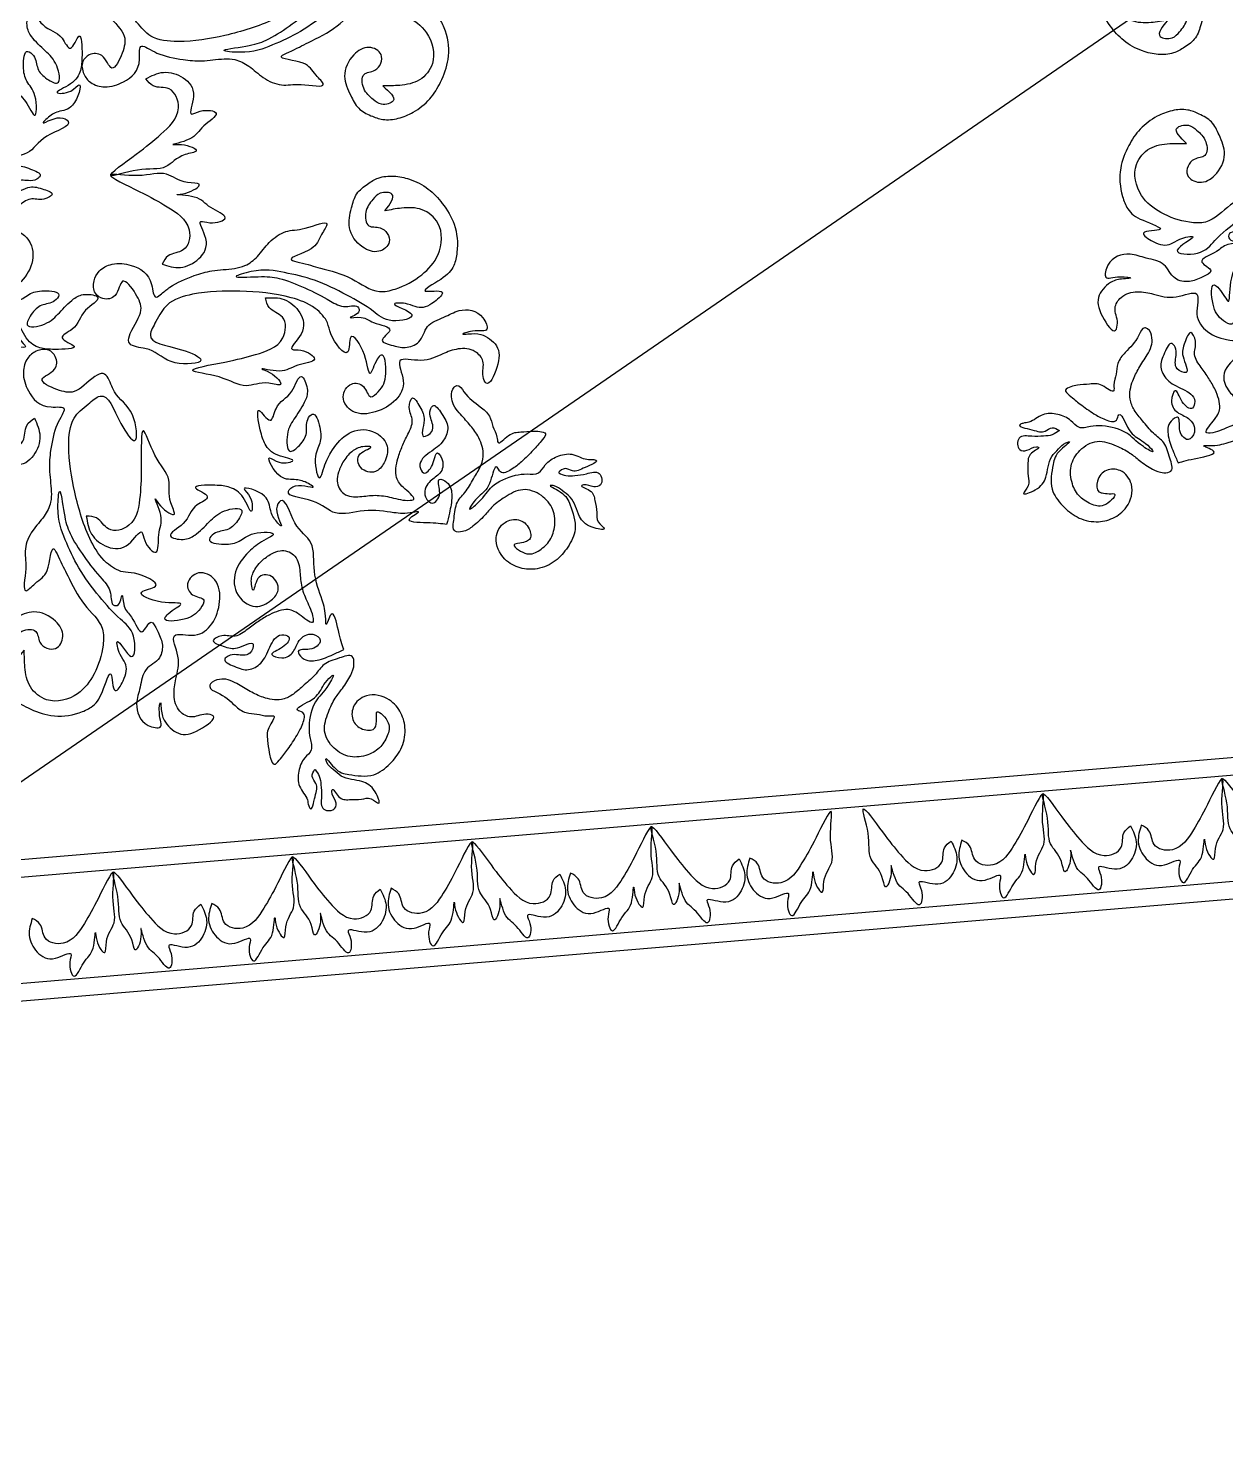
# Model space of a CAD drawing. Header units: millimetres. Extents: x 32582 to 41721, y -247935 to -234947.
# Drawn here: x 39917.1 to 39985, y -247150.4 to -247070.1 of the extents above; entities that cross this region are included whole.
import ezdxf

# ---------------------------------------------------------------- set-up
doc = ezdxf.new("R2010")
doc.units = ezdxf.units.MM
doc.header["$LTSCALE"] = 300
doc.header["$MEASUREMENT"] = 0
doc.layers.add('I-LINE-01', color=1, linetype='Continuous')
doc.layers.add('ID-facade', color=1, linetype='Continuous')

# ---------------------------------------------------------------- blocks, each defined once
blk = doc.blocks.new('arabesque3')
at = {"layer": 'I-LINE-01', "ltscale": 1100}
for points in [[(-388.1, 610.6), (-392.2, 617.5), (-393.7, 626.4), (-393.8, 638.6), (-395.9, 651.7), (-407.4, 651), (-408.3, 643.8), (-404.7, 633.7), (-405, 632), (-411.3, 638.9), (-422.5, 642.6), (-434.9, 642.5), (-444.9, 642.4), (-452.7, 647.1), (-449.2, 635.2), (-436, 624.3), (-414.8, 618), (-406.7, 611.1), (-400.5, 603.6), (-399.5, 600.1), (-407.7, 608.8), (-422.8, 616.7), (-448.4, 617.6), (-465.3, 607), (-477, 592.1), (-482, 572.2), (-478.3, 555.1), (-466.7, 541.1), (-443.3, 536), (-429.3, 547.6), (-429.1, 561.7), (-440, 570.9), (-451, 569.4), (-452.5, 564.8), (-453.1, 556.7), (-453.2, 553.7), (-464, 562.5), (-464.2, 576.4), (-456.4, 588.8), (-442.9, 596.9), (-424.6, 598.2), (-408.3, 589), (-399.1, 571.1), (-403.6, 551.8), (-411.1, 537.5), (-418.8, 527.7), (-427.7, 514.2), (-431.4, 502.6), (-429.8, 495.2), (-416.6, 496.3), (-400.6, 502.5), (-390.7, 513.2), (-377.9, 524.3), (-366.7, 533), (-355.6, 537.2), (-336.7, 534.5), (-323.7, 528.1), (-310, 519.6), (-301.1, 515.3), (-292.4, 514.7), (-283, 519.1), (-282, 521.9), (-289.5, 528.1), (-307.5, 542.1), (-318.8, 549.8), (-329.7, 551.6), (-341.2, 553.8), (-346.9, 554), (-341.6, 566), (-340, 579), (-341.3, 591.6), (-342.8, 598.4), (-346.1, 603.9), (-351.4, 599.9), (-360.7, 588.6), (-370.5, 574.6), (-376.7, 562.8), (-377.1, 551.4), (-371.8, 548.8), (-384.5, 539.8), (-393, 533.4), (-403.1, 519.2), (-409.6, 513.7), (-404.6, 523.6), (-390.7, 540.6), (-383.2, 566.1), (-383.9, 578.3), (-384.6, 590.2), (-377.8, 598.2), (-371.3, 611.8), (-371.5, 627.2), (-379.2, 641.6), (-380.4, 647.8), (-381.8, 650.7), (-387.2, 638.5), (-388.5, 624.8), (-385, 617.7), (-387.8, 610.2)], [(-92, 478.7), (-92.1, 496.1), (-97.2, 516.7), (-113.5, 530.4), (-145.6, 525.2), (-163.2, 505.3), (-173.3, 475.8), (-173.1, 459.3), (-155.3, 433.3), (-139.1, 403.3), (-129.7, 382.9), (-125.7, 375.1), (-117.9, 397.3), (-105.1, 410.3), (-95.6, 417.4), (-96, 394.7), (-96.2, 374.3), (-104.3, 355.7), (-116.5, 341.2), (-123.6, 327), (-124.7, 316), (-123.4, 292.6), (-125.2, 273.8), (-132.8, 246.9), (-138.1, 237.3), (-140.5, 231.4), (-127, 228.8), (-104.1, 211.5), (-99.5, 192.1), (-104.5, 177.7), (-113.5, 170.9), (-126.3, 170.2), (-132.9, 177), (-131.8, 190), (-118.7, 200), (-133.6, 211), (-151.1, 213.7), (-173.1, 198.8), (-181.7, 196), (-190.2, 209.3), (-192.8, 215.2), (-210.6, 239.4), (-212.3, 266), (-198.4, 247.9), (-177.8, 219), (-165.3, 226.9), (-150.5, 241), (-144, 268.8), (-148.9, 317.5), (-164.3, 368.6), (-179.4, 391), (-196.2, 401), (-207.8, 402.7), (-229.1, 416.7), (-214.8, 422.3), (-234.8, 433.2), (-254.8, 436), (-241.5, 445.5), (-237.9, 450.1), (-257.6, 451.6), (-274.8, 440.9), (-278.5, 432.6), (-267.1, 426.7), (-262.4, 415.1), (-274, 404.4), (-290.4, 411.8), (-294.8, 434.4), (-286, 457.3), (-268, 468.3), (-247.2, 468.4), (-250.2, 489.6), (-247.3, 512.9), (-245, 529.5), (-250.6, 546.4), (-261.6, 552.6), (-277.2, 550.2), (-284.6, 552.1), (-270.3, 565.7), (-248.3, 569), (-234.1, 555.1), (-231.3, 542), (-230.8, 536.9), (-229.3, 547.2), (-229.8, 562.1), (-217.4, 559.9), (-206.2, 537.2), (-210.2, 520.4), (-217, 502.3), (-231, 490.7), (-234.3, 476), (-229.5, 462.2), (-223.5, 453.7), (-214.5, 463), (-203.6, 447.9), (-196.3, 436.3), (-194.5, 425.1), (-189.2, 435.3), (-186.3, 435.3), (-182.6, 422.5), (-174.3, 407.9), (-156.5, 383.9), (-142.7, 359.8), (-137.2, 338.7), (-133.2, 316.1), (-131, 332.3), (-137.6, 366.2), (-150.6, 395.3), (-171.1, 425.6), (-192, 449.6), (-205, 467.6), (-202.1, 488.4), (-188.2, 472.4), (-190.6, 485.9), (-195.6, 495.1), (-193, 513.3), (-184.5, 523.1), (-180.5, 506), (-171.2, 523.8), (-159.3, 539.4), (-146.6, 544.9), (-117.4, 546.8), (-94.2, 538.3), (-77.2, 526.6), (-64, 509.1), (-58.2, 493.6), (-57.5, 477.6), (-61.7, 465.5), (-69.8, 453.1), (-83.2, 445.3), (-103.1, 439.6), (-125.1, 449.8), (-132.1, 465.6), (-124.4, 477.8), (-108.4, 470.9), (-104.5, 459.7), (-90.2, 459), (-78.3, 468.3), (-73.2, 476.9), (-76.2, 488.8), (-92, 478.7)], [(-421.4, 487.7), (-410.2, 492.5), (-393.6, 497.9), (-378.3, 495), (-374.4, 488.2), (-386.1, 486.4), (-393.9, 483.3), (-397.4, 477.5), (-389.8, 471), (-375.6, 477.2), (-369, 488.5), (-357.3, 494.5), (-347, 490.7), (-358.3, 483.5), (-364.9, 472.9), (-357.9, 470.6), (-345.3, 482.9), (-335.3, 499.2), (-322.6, 505.5), (-307.7, 501.6), (-298.4, 493.9), (-301.9, 490.9), (-310.7, 489.8), (-324.2, 488.6), (-328.1, 479.5), (-311.8, 482.7), (-297.1, 480.6), (-287, 474.6), (-296, 469.9), (-309.7, 470.7), (-323, 463.8), (-334.3, 456.1), (-345.9, 449.6), (-365.2, 444.9), (-378.3, 451.6), (-390.6, 458), (-390.6, 454.8), (-384.6, 436.3), (-379.6, 420.1), (-378.3, 404.2), (-372.5, 388.6), (-358.7, 383.9), (-349.8, 386.9), (-339.3, 394), (-330.4, 405.5), (-328.2, 417.8), (-329.6, 423.9), (-334.9, 412), (-348.9, 410.2), (-355.4, 424.4), (-348, 434.7), (-331.8, 440.6), (-312.6, 425.6), (-313.3, 401.5), (-328.3, 382.5), (-344.7, 371.6), (-352.1, 367.2), (-332.4, 365.4), (-316.9, 372.7), (-300.9, 375.5), (-286.1, 370), (-290.9, 364.5), (-304.4, 360.8), (-315.8, 351.7), (-320.4, 341.4), (-302.7, 341.2), (-286.6, 352.1), (-271.1, 365.3), (-259.2, 369.3), (-246.2, 365.4), (-259.5, 353), (-274.6, 334.1), (-285.3, 326), (-273.5, 316.7), (-293.3, 314.5), (-308.8, 317.1), (-322.3, 328.1), (-330.2, 342.4), (-329.5, 328.2), (-323.5, 319.2), (-344.2, 327.1), (-350.2, 342.5), (-356.2, 354.2), (-360.2, 358.4), (-356.3, 340.6), (-360.7, 332.6), (-374.7, 355.5), (-390.7, 376.8), (-393.4, 406.2), (-400.5, 436.2), (-403.6, 455.7), (-403.8, 461.2), (-409.2, 451.2), (-416.3, 467.9), (-421.4, 487.7)], [(-648.2, 312.1), (-655.6, 315.2), (-664.7, 315.4), (-676.7, 313.9), (-690, 314.1), (-690.9, 325.7), (-683.8, 327.5), (-673.4, 325.4), (-671.7, 325.9), (-679.4, 331.1), (-684.6, 341.8), (-686.2, 354.1), (-687.5, 363.9), (-693.2, 371), (-680.9, 369.2), (-668.3, 357.6), (-659.2, 337.5), (-651.2, 330.5), (-643, 325.4), (-639.4, 324.8), (-649.1, 331.7), (-659, 345.7), (-663.4, 370.8), (-655.2, 389), (-642, 402.7), (-623.1, 410.3), (-605.6, 409), (-590.2, 399.5), (-581.9, 377), (-591.4, 361.5), (-605.4, 359.4), (-616, 368.9), (-616, 380), (-611.6, 382.2), (-603.7, 383.8), (-600.8, 384.3), (-610.9, 393.9), (-624.7, 392.1), (-636, 382.7), (-642.1, 368.2), (-640.9, 349.9), (-629.6, 335.1), (-610.6, 328.4), (-592.1, 335.5), (-578.9, 344.9), (-570.3, 353.8), (-558.1, 364.5), (-547.2, 369.8), (-539.6, 369.1), (-538.9, 356), (-542.9, 339.3), (-552.1, 328), (-561.4, 313.8), (-568.4, 301.5), (-571, 289.9), (-565.8, 271.5), (-557.7, 259.5), (-547.4, 247.2), (-541.9, 238.9), (-540.1, 230.4), (-543.2, 220.5), (-545.9, 219.1), (-553, 225.7), (-569.4, 241.6), (-578.5, 251.7), (-581.8, 262.3), (-585.6, 273.3), (-586.6, 279), (-597.6, 272.1), (-610.4, 268.8), (-623, 268.3), (-629.9, 268.9), (-635.8, 271.4), (-632.6, 277.2), (-622.7, 287.9), (-610.1, 299.6), (-599.3, 307.3), (-588.1, 309.3), (-584.8, 304.3), (-577.6, 318.2), (-572.4, 327.4), (-559.7, 339.5), (-555.2, 346.6), (-564.3, 340.3), (-579.3, 324.2), (-603.5, 313.3), (-615.6, 312.3), (-627.5, 311.4), (-634.6, 303.5), (-647.1, 295.3), (-662.4, 293.4), (-677.7, 299), (-684, 299.4), (-687.1, 300.3), (-675.7, 307.3), (-662.3, 310.5), (-654.8, 308), (-647.8, 311.9)], [(-160, 342.5), (-170.5, 344.6), (-182.5, 356.3), (-203.7, 353.1), (-216, 322.6), (-218.3, 289.9), (-221.4, 256), (-232.6, 281.7), (-246.2, 307.9), (-247.4, 331.1), (-250.8, 342.9), (-236.8, 334.1), (-231.7, 326.7), (-236.8, 343.8), (-234.1, 363.8), (-230.7, 381.7), (-219.5, 369.4), (-216.8, 360.6), (-202.8, 372.4), (-181.1, 374.7), (-164.9, 361.1), (-160, 342.5)], [(-531.1, 361.8), (-534.3, 350.2), (-537.3, 332.9), (-532.3, 318.2), (-525.1, 315.2), (-524.9, 327.1), (-522.9, 335.3), (-517.7, 339.5), (-510.2, 332.9), (-514.3, 318), (-524.7, 309.9), (-529, 297.4), (-523.8, 287.8), (-518.2, 299.9), (-508.7, 307.9), (-505.4, 301.4), (-515.8, 287.2), (-530.6, 275), (-535.2, 261.6), (-529.2, 247.4), (-520.4, 239.1), (-517.8, 243.1), (-518, 251.9), (-518.6, 265.5), (-510.2, 270.6), (-511, 253.9), (-507, 239.7), (-499.7, 230.5), (-496.2, 240.1), (-498.9, 253.6), (-493.9, 267.7), (-487.8, 279.9), (-482.9, 292.3), (-480.9, 312.1), (-489.4, 324.2), (-497.4, 335.4), (-494.2, 335.9), (-475, 332.5), (-458.4, 329.7), (-442.5, 330.6), (-426.1, 327), (-419.6, 314), (-421.4, 304.8), (-427, 293.3), (-437.1, 283), (-449.1, 279.1), (-455.3, 279.7), (-444.2, 286.6), (-444.4, 300.7), (-459.3, 305.2), (-468.5, 296.5), (-472.1, 279.5), (-454.6, 262.6), (-430.8, 266.5), (-414.1, 284.1), (-405.6, 301.8), (-402.2, 309.7), (-397.7, 290.5), (-402.8, 274.1), (-403.4, 257.8), (-396, 244), (-391.1, 249.4), (-389.3, 263.3), (-381.8, 275.9), (-372.3, 281.8), (-369.7, 264.3), (-378.3, 246.9), (-389.2, 229.8), (-391.5, 217.4), (-385.9, 205), (-375.5, 219.9), (-358.8, 237.5), (-352.3, 249.2), (-341.4, 238.8), (-341.9, 258.7), (-346.6, 273.7), (-359.4, 285.5), (-374.6, 291.4), (-360.5, 292.7), (-350.7, 288), (-361.4, 307.4), (-377.4, 311.2), (-389.9, 315.6), (-394.6, 318.9), (-376.4, 317.6), (-369.1, 322.9), (-393.7, 333.7), (-417, 346.7), (-446.5, 345.3), (-477.2, 348.2), (-496.9, 348.6), (-502.4, 348), (-493.2, 354.8), (-510.7, 359.6), (-531.1, 361.8)], [(-109.5, 239.9), (-101.4, 247), (-97, 263.1), (-77, 271), (-51.1, 250.8), (-32.6, 223.7), (-12.9, 196), (-16.2, 223.8), (-17.6, 253.3), (-28.2, 274), (-31.2, 285.8), (-38.9, 271.3), (-39.6, 262.2), (-43.8, 279.6), (-56.2, 295.5), (-68.1, 309.3), (-71.6, 293), (-69.5, 284), (-87.5, 287.3), (-107.4, 278.3), (-114.6, 258.4), (-109.5, 239.9)], [(-477.1, 36.8), (-494.3, 34.5), (-515.4, 36.8), (-531.2, 51), (-530.5, 83.5), (-513.1, 103.7), (-485.3, 117.7), (-468.9, 119.8), (-440.8, 105.8), (-408.8, 93.8), (-387.3, 87.3), (-379.1, 84.4), (-400, 73.6), (-411.1, 59.1), (-416.8, 48.7), (-394.4, 52.3), (-374.2, 55.2), (-356.9, 65.8), (-344.2, 79.9), (-331.1, 88.9), (-320.4, 91.5), (-296.9, 93.4), (-278.6, 97.8), (-253, 109), (-244.2, 115.5), (-238.7, 118.7), (-234.3, 105.7), (-214, 85.4), (-194.2, 83.5), (-180.6, 90.4), (-175.1, 100.2), (-176.1, 113), (-183.8, 118.7), (-196.5, 115.7), (-204.6, 101.4), (-217.6, 114.7), (-222.6, 131.6), (-210.9, 155.4), (-209.2, 164.4), (-223.6, 171), (-229.8, 172.7), (-256.2, 187), (-282.8, 185.1), (-263, 173.8), (-231.5, 157.4), (-237.7, 143.9), (-249.6, 127.3), (-276.3, 117), (-325.1, 115.2), (-377.9, 123.5), (-402.2, 135.3), (-414.4, 150.6), (-417.6, 161.9), (-434.4, 181.1), (-438, 166.1), (-451.5, 184.5), (-457, 203.9), (-464.7, 189.5), (-468.7, 185.3), (-472.9, 204.6), (-464.6, 223.1), (-456.9, 227.9), (-449.5, 217.3), (-437.3, 214.3), (-428.4, 227.3), (-437.9, 242.5), (-461, 243.7), (-482.4, 231.9), (-490.8, 212.5), (-488, 192), (-509.5, 192), (-532.2, 186), (-548.3, 181.4), (-565.8, 184.7), (-573.5, 194.7), (-573.2, 210.5), (-576.1, 217.5), (-587.6, 201.6), (-587.8, 179.3), (-572.2, 167.2), (-558.8, 166.2), (-553.6, 166.3), (-563.7, 163.5), (-578.5, 161.9), (-574.7, 149.9), (-550.6, 141.9), (-534.5, 148.2), (-517.5, 157.4), (-508, 172.8), (-493.8, 178.2), (-479.5, 175.3), (-470.3, 170.5), (-478.3, 160.3), (-461.8, 151.5), (-449.3, 145.9), (-437.9, 145.7), (-447.4, 139.1), (-447, 136.1), (-433.8, 134.2), (-418.1, 128.1), (-392, 113.7), (-366.1, 103.3), (-344.5, 100.8), (-321.6, 99.9), (-337.3, 95.4), (-371.8, 97.4), (-402.4, 106.2), (-435.2, 122.5), (-461.9, 139.9), (-481.5, 150.3), (-501.7, 144.5), (-484, 133), (-497.6, 133.5), (-507.4, 137.2), (-525.2, 132.2), (-533.7, 122.3), (-516.2, 120.7), (-532.5, 109.1), (-546.4, 95.1), (-550, 81.9), (-547.9, 52.7), (-536.4, 30.8), (-522.4, 15.6), (-503.3, 4.9), (-487.2, 1.3), (-471.2, 2.8), (-459.9, 8.6), (-448.7, 18.3), (-442.7, 32.7), (-439.9, 53.1), (-453, 73.5), (-469.5, 78.3), (-480.6, 69), (-471.5, 54.1), (-460, 51.7), (-457.3, 37.7), (-464.9, 24.6), (-472.7, 18.5), (-484.8, 19.8), (-477.1, 36.8)], [(-351.4, 122.8), (-354.9, 133), (-368.1, 143.2), (-367.9, 164.7), (-339.4, 181), (-307.3, 187.8), (-274.1, 195.5), (-301.1, 203), (-328.9, 212.9), (-352.1, 210.9), (-364.2, 212.7), (-353.7, 200.1), (-345.5, 196), (-363.2, 198.7), (-382.6, 193.3), (-399.9, 187.5), (-386.2, 178), (-377.1, 176.6), (-386.9, 161.2), (-386.2, 139.3), (-370.5, 125.1), (-351.4, 122.8)], [(-245.7, 85), (-252.3, 76.5), (-268, 71), (-274.7, 50.5), (-252.8, 26), (-224.5, 9.4), (-195.5, -8.5), (-223.5, -7), (-253, -7.6), (-274.4, 1.7), (-286.4, 3.8), (-272.4, 12.5), (-263.4, 13.7), (-281, 16.8), (-297.7, 28.1), (-312.2, 39.1), (-296.2, 43.7), (-287.1, 42.2), (-291.6, 59.9), (-283.9, 80.4), (-264.6, 88.9), (-245.7, 85)], [(-234.6, -106.6), (-242.1, -99), (-258.4, -95.4), (-267.4, -75.8), (-248.5, -48.9), (-222.3, -29.1), (-195.6, -8), (-223.2, -12.7), (-252.6, -15.5), (-272.7, -27.2), (-284.4, -30.7), (-269.5, -37.7), (-260.4, -37.9), (-277.5, -43), (-292.9, -56.2), (-306, -68.8), (-289.6, -71.5), (-280.7, -68.9), (-283.1, -87), (-273.1, -106.5), (-252.9, -112.7), (-234.6, -106.6)], [(-478.7, -92), (-496.1, -92.1), (-516.7, -97.2), (-530.4, -113.5), (-525.2, -145.6), (-505.3, -163.2), (-475.8, -173.3), (-459.3, -173.1), (-433.3, -155.3), (-403.3, -139.1), (-382.9, -129.7), (-375.1, -125.7), (-397.3, -117.9), (-410.3, -105.1), (-417.4, -95.6), (-394.7, -96), (-374.3, -96.2), (-355.7, -104.3), (-341.2, -116.5), (-327, -123.6), (-316, -124.7), (-292.6, -123.4), (-273.8, -125.2), (-246.9, -132.8), (-237.3, -138.1), (-231.4, -140.5), (-228.8, -127), (-211.5, -104.1), (-192.1, -99.5), (-177.7, -104.5), (-170.9, -113.5), (-170.2, -126.3), (-177, -132.9), (-190, -131.8), (-200, -118.7), (-211, -133.6), (-213.7, -151.1), (-198.8, -173.1), (-196, -181.7), (-209.3, -190.2), (-215.2, -192.8), (-239.4, -210.6), (-266, -212.3), (-247.9, -198.4), (-219, -177.8), (-226.9, -165.3), (-241, -150.5), (-268.8, -144), (-317.5, -148.9), (-368.6, -164.3), (-391, -179.4), (-401, -196.2), (-402.7, -207.8), (-416.7, -229.1), (-422.3, -214.8), (-433.2, -234.8), (-436, -254.8), (-445.5, -241.5), (-450.1, -237.9), (-451.6, -257.6), (-440.9, -274.8), (-432.6, -278.5), (-426.7, -267.1), (-415.1, -262.4), (-404.4, -274), (-411.8, -290.4), (-434.4, -294.8), (-457.3, -286), (-468.3, -268), (-468.4, -247.2), (-489.6, -250.2), (-512.9, -247.3), (-529.5, -245), (-546.4, -250.6), (-552.6, -261.6), (-550.2, -277.2), (-552.1, -284.6), (-565.7, -270.3), (-569, -248.3), (-555.1, -234.1), (-542, -231.3), (-536.9, -230.8), (-547.2, -229.3), (-562.1, -229.8), (-559.9, -217.4), (-537.2, -206.2), (-520.4, -210.2), (-502.3, -217), (-490.7, -231), (-476, -234.3), (-462.2, -229.5), (-453.7, -223.5), (-463, -214.5), (-447.9, -203.6), (-436.3, -196.3), (-425.1, -194.5), (-435.3, -189.2), (-435.3, -186.3), (-422.5, -182.6), (-407.9, -174.3), (-383.9, -156.5), (-359.8, -142.7), (-338.7, -137.2), (-316.1, -133.2), (-332.3, -131), (-366.2, -137.6), (-395.3, -150.6), (-425.6, -171.1), (-449.6, -192), (-467.6, -205), (-488.4, -202.1), (-472.4, -188.2), (-485.9, -190.6), (-495.1, -195.6), (-513.3, -193), (-523.1, -184.5), (-506, -180.5), (-523.8, -171.2), (-539.4, -159.3), (-544.9, -146.6), (-546.8, -117.4), (-538.3, -94.2), (-526.6, -77.2), (-509.1, -64), (-493.6, -58.2), (-477.6, -57.5), (-465.5, -61.7), (-453.1, -69.8), (-445.3, -83.2), (-439.6, -103.1), (-449.8, -125.1), (-465.6, -132.1), (-477.8, -124.4), (-470.9, -108.4), (-459.7, -104.5), (-459, -90.2), (-468.3, -78.3), (-476.9, -73.2), (-488.8, -76.2), (-478.7, -92)]]:
    blk.add_spline(points, degree=3, dxfattribs=at)
for points, knots in [([(-16.4, -7.4), (-20, -8.8), (-28.5, -11.8), (-40.8, -12.5), (-50.6, 1.1), (-35.3, -0.6), (-27.9, 2.5), (-21.7, 10.8), (-34.4, 19.1), (-47.3, 10.7), (-51, -3), (-61.7, -10.9), (-80.3, -4.5), (-62.2, 0.7), (-52.7, 13.4), (-68.8, 17.5), (-77.1, 1.7), (-82.7, -13.5), (-99, -22.8), (-110.4, -18.2), (-126.2, -11.6), (-118, -5), (-109.2, -4.8), (-96.9, -7.8), (-89.7, 11.9), (-111.3, -0.9), (-121.5, 2.8), (-139.9, 8.7), (-123.5, 16.7), (-111.7, 11.3), (-99, 21.1), (-88.1, 29.3), (-75.1, 37.4), (-57.8, 43.7), (-46, 37.1), (-30.9, 24.3), (-32.2, 38.4), (-38, 49.2), (-44.5, 66.1), (-44.8, 82.3), (-48.8, 99.2), (-64.2, 103.7), (-75.5, 98.5), (-85.5, 91.6), (-94, 80.3), (-96.1, 70.6), (-92.6, 55.7), (-90.9, 78.3), (-72.1, 78), (-64.7, 61.6), (-75.3, 49), (-93.2, 40.5), (-114.7, 57.7), (-113, 84.4), (-96.9, 102.6), (-84.8, 111.7), (-65.2, 121.2), (-95.3, 122.3), (-106.7, 111), (-121.3, 107.7), (-142.8, 110.5), (-132.1, 122.6), (-119.5, 122), (-110, 130.9), (-100.2, 148), (-126.5, 144.1), (-138.2, 132.1), (-151.2, 118.7), (-164.3, 112.2), (-186.7, 117), (-158.5, 131.3), (-158.8, 148), (-132.3, 157.8), (-164.3, 169.6), (-131.4, 170), (-116.9, 168.3), (-102.9, 160.4), (-94.1, 134.3), (-93.3, 157.2), (-110.2, 170.6), (-77, 161.4), (-76.4, 143.7), (-71.4, 134.1), (-59.9, 122.3), (-73, 142.9), (-60.8, 161.6), (-52.4, 125.2), (-28.7, 112.4), (-32.7, 79.5), (-22.9, 53.3), (-18.3, 38.7), (-18.8, 21), (-14.5, 36.4), (-11.9, 37.1), (-11.3, 36.7)], [9.002268, 9.002268, 9.002268, 9.002268, 14.795131, 22.552283, 26.461071, 32.387657, 36.609525, 39.954395, 44.930461, 52.663862, 59.213008, 65.821167, 71.29339, 77.971128, 84.193841, 87.852039, 96.65929, 106.216164, 113.320593, 121.014608, 127.066217, 129.409926, 133.83233, 140.645066, 145.549744, 153.866031, 161.281624, 167.125502, 172.219184, 179.076734, 186.565919, 193.404788, 200.070203, 209.993669, 217.371611, 224.279923, 225.86843, 235.613413, 244.053991, 252.020914, 260.382988, 267.663377, 272.34352, 278.70703, 285.950628, 292.243528, 295.372221, 301.913045, 308.987077, 316.779915, 323.110083, 331.753979, 343.934947, 355.999678, 368.122508, 377.945166, 382.2617, 392.159854, 400.760934, 408.879554, 416.732041, 420.374282, 427.369487, 434.667921, 440.28729, 449.125009, 458.827873, 469.014942, 475.316222, 482.112306, 491.224407, 503.354831, 510.028066, 517.582209, 527.55788, 535.426857, 544.098106, 552.275667, 559.367822, 564.778065, 575.84425, 584.09177, 590.699649, 593.575978, 602.671684, 607.21962, 620.649316, 633.970216, 648.73498, 664.168462, 674.044155, 676.776293, 682.44553, 684.243491, 684.243491, 684.243491, 684.243491]), ([(7.4, -16.4), (8.8, -20), (11.8, -28.5), (12.5, -40.8), (-1.1, -50.6), (0.6, -35.3), (-2.5, -27.9), (-10.8, -21.7), (-19.1, -34.4), (-10.7, -47.3), (3, -51), (10.9, -61.7), (4.5, -80.3), (-0.7, -62.2), (-13.4, -52.7), (-17.5, -68.8), (-1.7, -77.1), (13.5, -82.7), (22.8, -99), (18.2, -110.4), (11.6, -126.2), (5, -118), (4.8, -109.2), (7.8, -96.9), (-11.9, -89.7), (0.9, -111.3), (-2.8, -121.5), (-8.7, -139.9), (-16.7, -123.5), (-11.3, -111.7), (-21.1, -99), (-29.3, -88.1), (-37.4, -75.1), (-43.7, -57.8), (-37.1, -46), (-24.3, -30.9), (-38.4, -32.2), (-49.2, -38), (-66.1, -44.5), (-82.3, -44.8), (-99.2, -48.8), (-103.7, -64.2), (-98.5, -75.5), (-91.6, -85.5), (-80.3, -94), (-70.6, -96.1), (-55.7, -92.6), (-78.3, -90.9), (-78, -72.1), (-61.6, -64.7), (-49, -75.3), (-40.5, -93.2), (-57.7, -114.7), (-84.4, -113), (-102.6, -96.9), (-111.7, -84.8), (-121.2, -65.2), (-122.3, -95.3), (-111, -106.7), (-107.7, -121.3), (-110.5, -142.8), (-122.6, -132.1), (-122, -119.5), (-130.9, -110), (-148, -100.2), (-144.1, -126.5), (-132.1, -138.2), (-118.7, -151.2), (-112.2, -164.3), (-117, -186.7), (-131.3, -158.5), (-148, -158.8), (-157.8, -132.3), (-169.6, -164.3), (-170, -131.4), (-168.3, -116.9), (-160.4, -102.9), (-134.3, -94.1), (-157.2, -93.3), (-170.6, -110.2), (-161.4, -77), (-143.7, -76.4), (-134.1, -71.4), (-122.3, -59.9), (-142.9, -73), (-161.6, -60.8), (-125.2, -52.4), (-112.4, -28.7), (-79.5, -32.7), (-53.3, -22.9), (-38.7, -18.3), (-21, -18.8), (-36.4, -14.5), (-37.1, -11.9), (-36.7, -11.3)], [710.738545, 710.738545, 710.738545, 710.738545, 716.531408, 724.28856, 728.197348, 734.123934, 738.345802, 741.690672, 746.666738, 754.400139, 760.949285, 767.557444, 773.029667, 779.707404, 785.930118, 789.588316, 798.395567, 807.952441, 815.05687, 822.750885, 828.802494, 831.146203, 835.568607, 842.381343, 847.286021, 855.602308, 863.017901, 868.861779, 873.955461, 880.813011, 888.302196, 895.141065, 901.80648, 911.729946, 919.107888, 926.0162, 927.604707, 937.34969, 945.790268, 953.75719, 962.119265, 969.399654, 974.079797, 980.443307, 987.686905, 993.979805, 997.108498, 1003.649322, 1010.723354, 1018.516192, 1024.84636, 1033.490256, 1045.671224, 1057.735955, 1069.858785, 1079.681443, 1083.997977, 1093.896131, 1102.497211, 1110.615831, 1118.468318, 1122.110559, 1129.105764, 1136.404198, 1142.023567, 1150.861286, 1160.56415, 1170.751219, 1177.052498, 1183.848583, 1192.960683, 1205.091108, 1211.764343, 1219.318486, 1229.294157, 1237.163134, 1245.834383, 1254.011944, 1261.104099, 1266.514342, 1277.580527, 1285.828047, 1292.435926, 1295.312255, 1304.407961, 1308.955897, 1322.385593, 1335.706493, 1350.471257, 1365.904739, 1375.780432, 1378.51257, 1384.181807, 1385.979768, 1385.979768, 1385.979768, 1385.979768])]:
    blk.add_open_spline(points, degree=3, knots=knots, dxfattribs=at)
blk = doc.blocks.new('A$C5AD66E58')
at = {"layer": 'I-LINE-01'}
for points in [[(0, 3800), (0, 0), (3800, 0), (3800, 3800)], [(20, 3780), (20, 20), (3780, 20), (3780, 3780)], [(140, 3660), (140.1, 140), (3660, 140), (3660, 3660)], [(160, 3640), (160.1, 160), (3640, 160), (3640, 3640)]]:
    blk.add_lwpolyline(points, close=True, dxfattribs=at)
at = {"layer": 'I-LINE-01', "ltscale": 1100}
for points in [[(1367.8, 3707.8), (1375.9, 3714.9), (1380.4, 3730.9), (1400.5, 3738.7), (1426.3, 3718.3), (1444.5, 3691), (1464, 3663.1), (1460.9, 3691), (1459.8, 3720.5), (1449.3, 3741.3), (1446.4, 3753.2), (1438.6, 3738.7), (1437.9, 3729.6), (1433.8, 3747), (1421.5, 3763), (1409.7, 3776.9), (1406.1, 3760.7), (1408.1, 3751.7), (1390.1, 3755.1), (1370.2, 3746.3), (1362.8, 3726.4), (1367.8, 3707.8)], [(1559.7, 3707.8), (1551.6, 3714.9), (1547.1, 3730.9), (1527, 3738.7), (1501.3, 3718.3), (1483, 3691), (1463.5, 3663.1), (1466.6, 3691), (1467.7, 3720.5), (1478.2, 3741.3), (1481.1, 3753.2), (1488.9, 3738.7), (1489.6, 3729.6), (1493.7, 3747), (1506, 3763), (1517.8, 3776.9), (1521.4, 3760.7), (1519.4, 3751.7), (1537.4, 3755.1), (1557.3, 3746.3), (1564.7, 3726.4), (1559.7, 3707.8)], [(1572, 3707.8), (1580.1, 3714.9), (1584.6, 3730.9), (1604.7, 3738.7), (1630.5, 3718.3), (1648.7, 3691), (1668.2, 3663.1), (1665.1, 3691), (1664, 3720.5), (1653.5, 3741.3), (1650.6, 3753.2), (1642.8, 3738.7), (1642.1, 3729.6), (1638, 3747), (1625.7, 3763), (1613.9, 3776.9), (1610.3, 3760.7), (1612.3, 3751.7), (1594.3, 3755.1), (1574.4, 3746.3), (1567, 3726.4), (1572, 3707.8)], [(1763.9, 3707.8), (1755.8, 3714.9), (1751.3, 3730.9), (1731.2, 3738.7), (1705.5, 3718.3), (1687.2, 3691), (1667.7, 3663.1), (1670.8, 3691), (1671.9, 3720.5), (1682.4, 3741.3), (1685.3, 3753.2), (1693.1, 3738.7), (1693.8, 3729.6), (1697.9, 3747), (1710.2, 3763), (1722, 3776.9), (1725.6, 3760.7), (1723.6, 3751.7), (1741.6, 3755.1), (1761.5, 3746.2), (1768.9, 3726.4), (1763.9, 3707.8)], [(1776.2, 3707.8), (1784.3, 3714.9), (1788.8, 3730.9), (1808.9, 3738.7), (1834.6, 3718.3), (1852.9, 3691), (1872.4, 3663.1), (1869.3, 3691), (1868.2, 3720.5), (1857.7, 3741.3), (1854.8, 3753.2), (1847, 3738.7), (1846.3, 3729.6), (1842.2, 3747), (1829.9, 3763), (1818.1, 3776.9), (1814.5, 3760.7), (1816.5, 3751.7), (1798.5, 3755.1), (1778.6, 3746.2), (1771.2, 3726.4), (1776.2, 3707.8)], [(2005.2, 3707.8), (1997.1, 3714.9), (1992.6, 3730.9), (1972.5, 3738.7), (1946.8, 3718.3), (1928.5, 3691), (1909, 3663.1), (1912.1, 3691), (1913.2, 3720.5), (1923.7, 3741.3), (1926.6, 3753.2), (1934.4, 3738.7), (1935.1, 3729.6), (1939.2, 3747), (1951.5, 3763), (1963.3, 3776.9), (1966.9, 3760.7), (1964.9, 3751.7), (1982.9, 3755.1), (2002.8, 3746.2), (2010.2, 3726.4), (2005.2, 3707.8)], [(2017.5, 3707.8), (2025.6, 3714.9), (2030.1, 3730.9), (2050.2, 3738.7), (2075.9, 3718.3), (2094.2, 3691), (2113.7, 3663.1), (2110.6, 3691), (2109.5, 3720.5), (2099, 3741.3), (2096.1, 3753.2), (2088.3, 3738.7), (2087.6, 3729.6), (2083.5, 3747), (2071.2, 3763), (2059.4, 3776.9), (2055.8, 3760.7), (2057.8, 3751.7), (2039.8, 3755.1), (2019.9, 3746.2), (2012.5, 3726.4), (2017.5, 3707.8)], [(2209.4, 3707.8), (2201.3, 3714.8), (2196.8, 3730.9), (2176.7, 3738.7), (2151, 3718.3), (2132.7, 3691), (2113.2, 3663.1), (2116.3, 3691), (2117.4, 3720.5), (2127.9, 3741.3), (2130.8, 3753.2), (2138.6, 3738.7), (2139.3, 3729.6), (2143.4, 3747), (2155.7, 3763), (2167.5, 3776.9), (2171.1, 3760.7), (2169.1, 3751.7), (2187.1, 3755.1), (2207, 3746.2), (2214.4, 3726.4), (2209.4, 3707.8)], [(2221.7, 3707.8), (2229.8, 3714.8), (2234.3, 3730.9), (2254.4, 3738.7), (2280.1, 3718.3), (2298.4, 3691), (2317.9, 3663.1), (2314.8, 3691), (2313.7, 3720.5), (2303.2, 3741.3), (2300.3, 3753.2), (2292.5, 3738.6), (2291.8, 3729.6), (2287.7, 3747), (2275.4, 3763), (2263.6, 3776.9), (2260, 3760.7), (2262, 3751.7), (2244, 3755), (2224.1, 3746.2), (2216.7, 3726.4), (2221.7, 3707.8)], [(2413.6, 3707.8), (2405.5, 3714.8), (2401, 3730.9), (2380.9, 3738.7), (2355.1, 3718.3), (2336.9, 3691), (2317.4, 3663.1), (2320.5, 3691), (2321.6, 3720.5), (2332.1, 3741.3), (2335, 3753.2), (2342.8, 3738.6), (2343.5, 3729.6), (2347.6, 3747), (2359.9, 3763), (2371.7, 3776.9), (2375.3, 3760.7), (2373.3, 3751.7), (2391.3, 3755), (2411.2, 3746.2), (2418.6, 3726.4), (2413.6, 3707.8)], [(2425.9, 3707.8), (2434, 3714.8), (2438.5, 3730.9), (2458.6, 3738.7), (2484.3, 3718.3), (2502.6, 3691), (2522.1, 3663.1), (2519, 3691), (2517.9, 3720.5), (2507.4, 3741.3), (2504.5, 3753.1), (2496.7, 3738.6), (2496, 3729.6), (2491.9, 3747), (2479.6, 3763), (2467.8, 3776.9), (2464.2, 3760.7), (2466.2, 3751.7), (2448.2, 3755), (2428.3, 3746.2), (2420.9, 3726.4), (2425.9, 3707.8)], [(2617.8, 3707.8), (2609.7, 3714.8), (2605.2, 3730.9), (2585.1, 3738.7), (2559.3, 3718.3), (2541.1, 3691), (2521.6, 3663.1), (2524.7, 3691), (2525.8, 3720.5), (2536.3, 3741.3), (2539.2, 3753.1), (2547, 3738.6), (2547.7, 3729.6), (2551.8, 3747), (2564.1, 3763), (2575.9, 3776.9), (2579.5, 3760.6), (2577.5, 3751.6), (2595.5, 3755), (2615.4, 3746.2), (2622.8, 3726.4), (2617.8, 3707.8)], [(2630.1, 3707.8), (2638.2, 3714.8), (2642.7, 3730.9), (2662.8, 3738.7), (2688.5, 3718.3), (2706.8, 3691), (2726.3, 3663.1), (2723.2, 3691), (2722, 3720.5), (2711.6, 3741.3), (2708.7, 3753.1), (2700.9, 3738.6), (2700.2, 3729.6), (2696.1, 3747), (2683.8, 3763), (2672, 3776.9), (2668.4, 3760.6), (2670.4, 3751.6), (2652.4, 3755), (2632.5, 3746.2), (2625.1, 3726.4), (2630.1, 3707.8)], [(2822, 3707.8), (2813.9, 3714.8), (2809.4, 3730.9), (2789.3, 3738.7), (2763.5, 3718.3), (2745.3, 3691), (2725.8, 3663.1), (2728.9, 3691), (2730, 3720.5), (2740.5, 3741.3), (2743.3, 3753.1), (2751.2, 3738.6), (2751.9, 3729.6), (2756, 3747), (2768.3, 3763), (2780.1, 3776.9), (2783.7, 3760.6), (2781.7, 3751.6), (2799.6, 3755), (2819.6, 3746.2), (2827, 3726.4), (2822, 3707.8)]]:
    blk.add_spline(points, degree=3, dxfattribs=at)
at = {"layer": 'I-LINE-01'}
for p, xscale, yscale, zscale, rotation in [((921.8, 2872.9), -1.100000000001148, 1.099999999998545, 1.1, 3.10259068748902), ((2877.8, 2872.5), 1.099999999998712, 1.099999999998712, 1.099999999998712, 356.8721323959547)]:
    blk.add_blockref('arabesque3', p, dxfattribs=dict(at, xscale=xscale, yscale=yscale, zscale=zscale, rotation=rotation))

msp = doc.modelspace()

# ---------------------------------------------------------------- linework, layer by layer
at = {"layer": 'Defpoints'}
msp.add_lwpolyline([(38913.029, -241789.104), (41721.316, -245871.459), (38722.271, -247934.528), (35913.984, -243852.173)], close=True, dxfattribs=at)

# ---------------------------------------------------------------- block references
at = {"layer": 'ID-facade', "xscale": 0.04999999999999997, "yscale": 0.04999999999999997, "zscale": 0.04999999999999997, "rotation": 184.8160656282958}
msp.add_blockref('A$C5AD66E58', (40042.373, -246924.042), dxfattribs=at)

doc.saveas('drawing.dxf')
